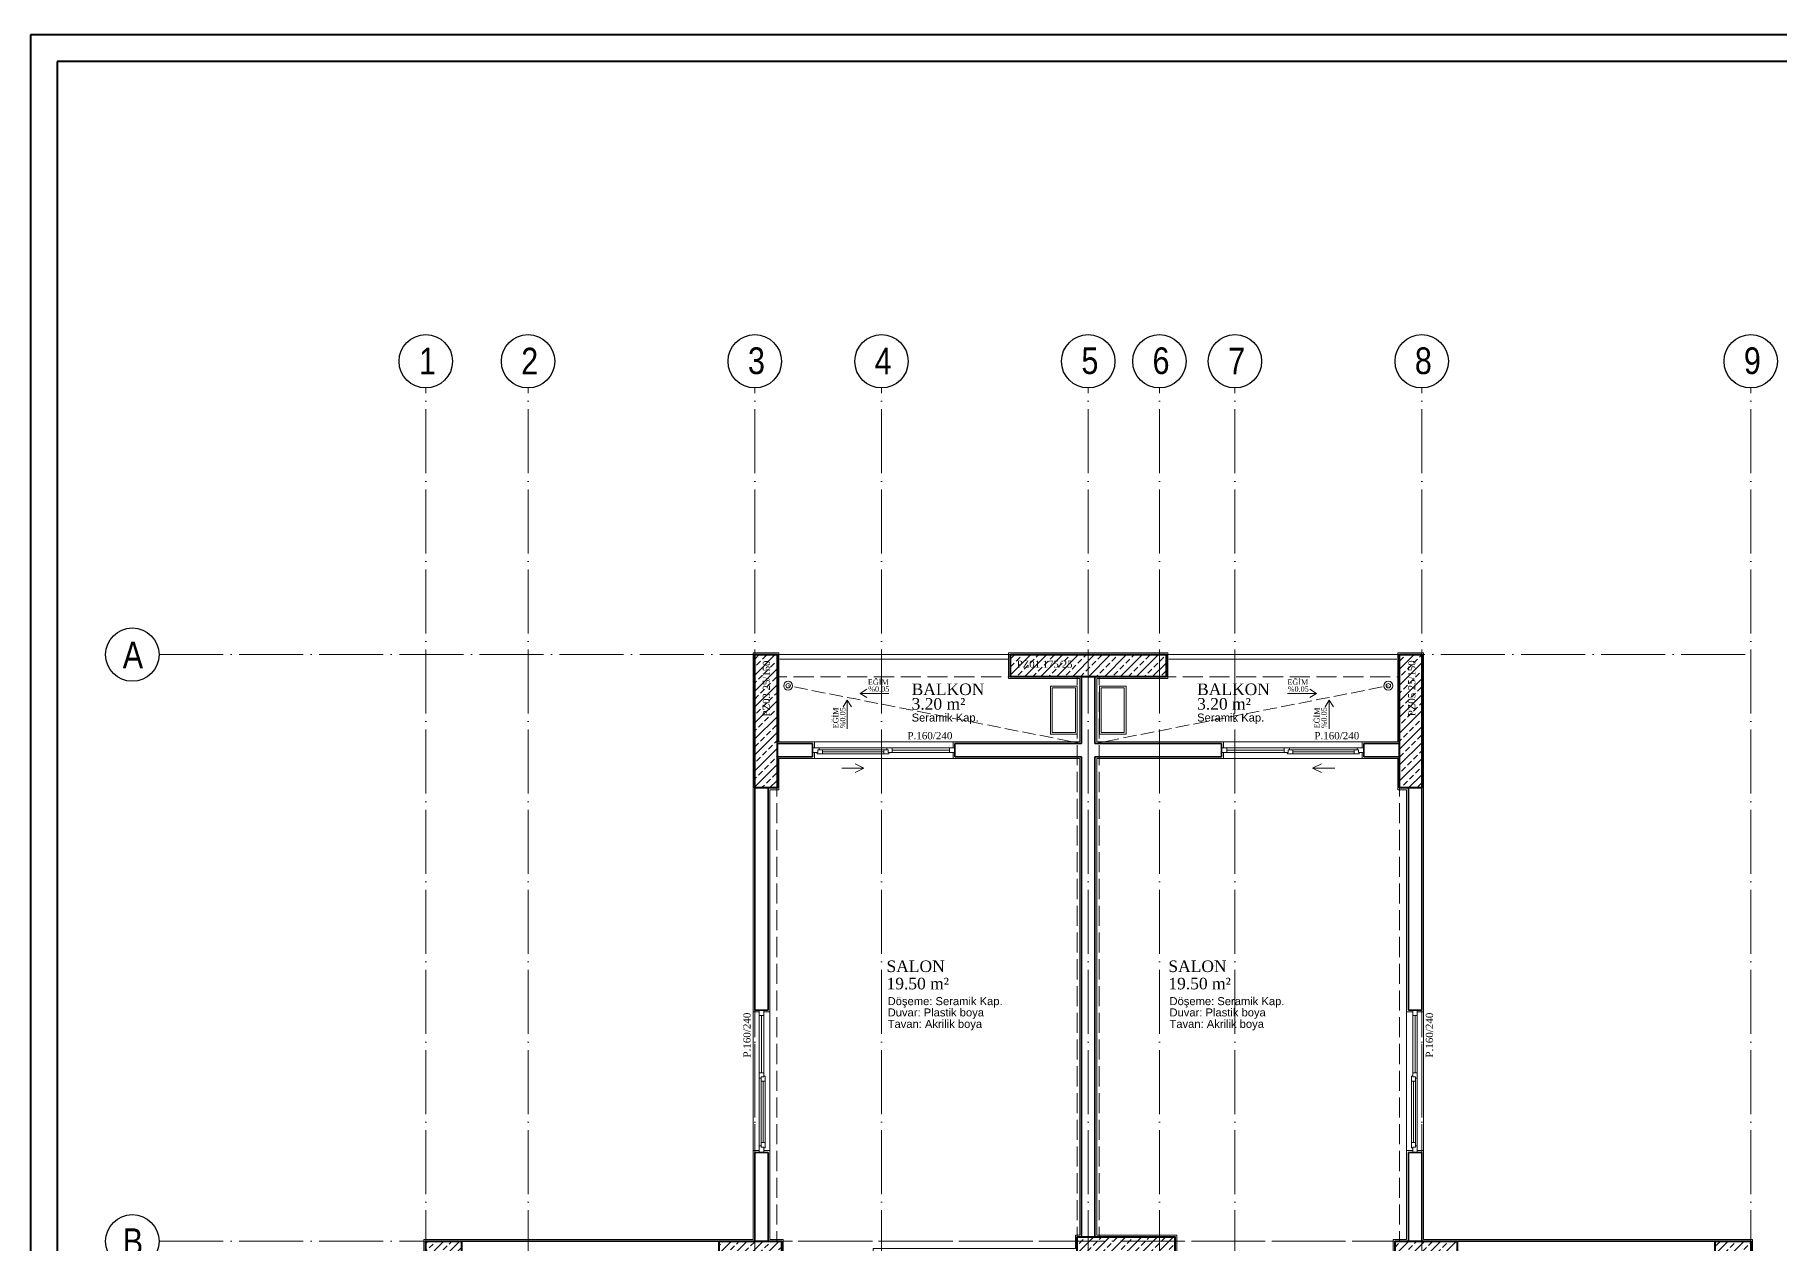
# Model space of a CAD drawing. Header units: millimetres. Extents: x 11587 to 81192, y -36083 to -25300.
# Drawn here: x 25177 to 27138, y -32942 to -31583 of the extents above; entities that cross this region are included whole.
import ezdxf

# ---------------------------------------------------------------- set-up
doc = ezdxf.new("R2010")
doc.units = ezdxf.units.MM
doc.linetypes.add('AKS', pattern=[30, 24, -3, 0, -3])
doc.linetypes.add('IZDUSUM1', pattern=[20, 7.5, -5, 7.5, 0])
for name, color, linetype, lineweight in [('rtm-aks balon', 20, 'Continuous', 25), ('rtm-aks balon yazı', 7, 'Continuous', 20), ('rtm-aks yeni', 7, 'AKS', 20), ('rtm-antet-02', 140, 'Continuous', 40), ('rtm-cam', 141, 'Continuous', 9), ('rtm-duv tugla', 22, 'Continuous', 35), ('rtm-izdusum-üst ince', 8, 'IZDUSUM1', 5), ('rtm-mhl-yazı-adı', 150, 'Continuous', 30), ('rtm-mhl-yazı-m2', 7, 'Continuous', 20), ('rtm-mhl-yazı-malzeme', 253, 'Continuous', 13), ('rtm-pen-ahsap', 35, 'Continuous', 13), ('rtm-plan katmanı-05', 205, 'Continuous', 20), ('rtm-plan katmanı-07', 135, 'Continuous', 9), ('rtm-sembol ok', 7, 'Continuous', 20), ('rtm-sıva', 252, 'Continuous', 15), ('rtm-tarama-betonarme', 51, 'Continuous', 15), ('rtm-tas_betonarme', 50, 'Continuous', 40), ('rtm-tefris vitrifiye', 9, 'Continuous', 9)]:
    doc.layers.add(name, color=color, linetype=linetype, lineweight=lineweight)
doc.styles.add('AKSYAZI', font='ARIALN.TTF')
doc.styles.add('ARIAL', font='times.ttf')
doc.styles.get("Standard").update_dxf_attribs({"font": 'arial.ttf'})
doc.styles.add('VAZ-OLCU', font='times.ttf', dxfattribs={"height": 60})
pattern_1 = [(45, (3786.76, 20249.116), (-8.980256, 8.980256), []), (45, (3795.74, 20249.116), (-8.980256, 8.980256), [6.35, -3.175])]
pattern_2 = [(45, (473848.407, 30119.077), (-8.98025612, 8.98025612), []), (45, (473857.387, 30119.077), (-8.98025612, 8.98025612), [6.35, -3.175])]

# ---------------------------------------------------------------- blocks, each defined once
blk = doc.blocks.new('KİRİŞA')
at = {"layer": 'rtm-izdusum-üst ince', "ltscale": 1.5}
for points in [[(22224.4, -52529.2), (22486.9, -52529.2)], [(22661.9, -52529.2), (22924.4, -52529.2)], [(22224.4, -52554.2), (22486.9, -52554.2)], [(22561.9, -53184.2), (22561.9, -52554.2)], [(22586.9, -53184.2), (22586.9, -52554.2)], [(22661.9, -52554.2), (22924.4, -52554.2)], [(22199.4, -53189.2), (22199.4, -52679.2)], [(22224.4, -53189.2), (22224.4, -52679.2)], [(22924.4, -53189.2), (22924.4, -52679.2)], [(22949.4, -53189.2), (22949.4, -52679.2)], [(21869.4, -53189.2), (22159.4, -53189.2)], [(22229.4, -53189.2), (22561.9, -53189.2)], [(22671.9, -53189.2), (22919.4, -53189.2)], [(22989.4, -53189.2), (23279.4, -53189.2)]]:
    blk.add_lwpolyline(points, dxfattribs=at)

msp = doc.modelspace()

# ---------------------------------------------------------------- hatches: boundary and pattern name
at = {"layer": 'rtm-tarama-betonarme'}
h = msp.add_hatch(dxfattribs=at)
h.set_pattern_fill('ANSI33', color=256, scale=2, style=0)
h.set_pattern_definition(pattern_1)
h.paths.add_polyline_path([(25986.19, -32430.13), (25986.19, -32280.13), (26011.19, -32280.13), (26011.19, -32430.13)])
h = msp.add_hatch(dxfattribs=at)
h.set_pattern_fill('ANSI33', color=256, scale=2, style=0)
h.set_pattern_definition(pattern_1)
h.paths.add_polyline_path([(26273.69, -32280.13), (26448.69, -32280.13), (26448.69, -32305.13), (26273.69, -32305.13)])
h = msp.add_hatch(dxfattribs=at)
h.set_pattern_fill('ANSI33', color=256, scale=2, style=0)
h.set_pattern_definition(pattern_1)
h.paths.add_polyline_path([(26711.19, -32430.13), (26711.19, -32280.13), (26736.19, -32280.13), (26736.19, -32430.13)])
h = msp.add_hatch(dxfattribs=at)
h.set_pattern_fill('ANSI33', color=256, scale=2, style=0)
h.set_pattern_definition(pattern_1)
h.paths.add_polyline_path([(25616.19, -32940.13), (25656.19, -32940.13), (25656.19, -33020.13), (25616.19, -33020.13)])
h = msp.add_hatch(dxfattribs=at)
h.set_pattern_fill('ANSI33', color=256, scale=2, style=0)
h.set_pattern_definition(pattern_1)
h.paths.add_polyline_path([(26016.19, -32940.13), (26016.19, -32975.13), (25946.19, -32975.13), (25946.19, -32940.13)])
h = msp.add_hatch(dxfattribs=at)
h.set_pattern_fill('ANSI33', color=256, scale=2, style=0)
h.set_pattern_definition(pattern_2)
h.paths.add_polyline_path([(26458.69, -32935.13), (26458.69, -32965.13), (26348.69, -32965.13), (26348.69, -32935.13)])
h = msp.add_hatch(dxfattribs=at)
h.set_pattern_fill('ANSI33', color=256, scale=2, style=0)
h.set_pattern_definition(pattern_2)
h.paths.add_polyline_path([(26776.19, -32940.13), (26776.19, -32975.13), (26706.19, -32975.13), (26706.19, -32940.13)])
h = msp.add_hatch(dxfattribs=at)
h.set_pattern_fill('ANSI33', color=256, scale=2, style=0)
h.set_pattern_definition(pattern_2)
h.paths.add_polyline_path([(27106.19, -33020.13), (27066.19, -33020.13), (27066.19, -32940.13), (27106.19, -32940.13)])

# ---------------------------------------------------------------- linework, layer by layer
at = {"layer": 'rtm-aks balon'}
for centre in [(25616.19, -31950.13), (25731.19, -31950.13), (25986.19, -31950.13), (26128.69, -31950.13), (26361.19, -31950.13), (26441.19, -31950.13), (26526.19, -31950.13), (26736.19, -31950.13), (27106.19, -31950.13), (25286.19, -32280.13), (25286.19, -32940.13)]:
    msp.add_circle(centre, 30, dxfattribs=at)
at = {"layer": 'rtm-aks yeni', "ltscale": 3}
for p, q in [((25616.19, -35680.13), (25616.19, -31980.13)), ((25731.19, -35680.13), (25731.19, -31980.13)), ((25986.19, -35680.13), (25986.19, -31980.13)), ((26128.69, -35680.13), (26128.69, -31980.13)), ((26361.19, -35680.13), (26361.19, -31980.13)), ((26441.19, -35680.13), (26441.19, -31980.13)), ((26526.19, -35680.13), (26526.19, -31980.13)), ((26736.19, -35680.13), (26736.19, -31980.13)), ((27106.19, -35680.13), (27106.19, -31980.13)), ((25316.19, -32280.13), (27106.19, -32280.13)), ((25316.19, -32940.13), (27106.19, -32940.13))]:
    msp.add_line(p, q, dxfattribs=at)
at = {"layer": 'rtm-antet-02'}
msp.add_lwpolyline([(25171.61, -31582.89), (25171.61, -36082.89), (33826.61, -36082.89), (33826.61, -31582.89), (25171.61, -31582.89)], dxfattribs=at)
msp.add_lwpolyline([(25201.61, -31612.89), (25201.61, -36052.89), (33796.61, -36052.89), (33796.61, -31612.89)], close=True, dxfattribs=at)
at = {"layer": 'rtm-cam'}
for p, q in [((26062.19, -32389.38), (26131.19, -32389.38)), ((26140.69, -32387.63), (26205.19, -32387.63)), ((26581.69, -32387.63), (26517.19, -32387.63)), ((26660.19, -32389.38), (26591.19, -32389.38)), ((25993.69, -32750.63), (25993.69, -32686.13)), ((26728.69, -32750.63), (26728.69, -32686.13)), ((25995.44, -32829.13), (25995.44, -32760.13)), ((26726.94, -32829.13), (26726.94, -32760.13))]:
    msp.add_line(p, q, dxfattribs=at)
at = {"layer": 'rtm-duv tugla'}
for points in [[(26353.69, -32380.13), (26353.69, -32305.13)], [(26368.69, -32380.13), (26368.69, -32305.13)], [(26011.19, -32380.13), (26051.19, -32380.13)], [(26051.19, -32380.13), (26051.19, -32395.13)], [(26211.19, -32380.13), (26353.69, -32380.13)], [(26211.19, -32380.13), (26211.19, -32395.13)], [(26368.69, -32380.13), (26511.19, -32380.13)], [(26511.19, -32380.13), (26511.19, -32395.13)], [(26671.19, -32380.13), (26711.19, -32380.13)], [(26671.19, -32380.13), (26671.19, -32395.13)], [(26011.19, -32395.13), (26051.19, -32395.13)], [(26211.19, -32395.13), (26353.69, -32395.13)], [(26353.69, -32935.13), (26353.69, -32395.13)], [(26368.69, -32395.13), (26511.19, -32395.13)], [(26368.69, -32935.13), (26368.69, -32395.13)], [(26671.19, -32395.13), (26711.19, -32395.13)], [(25986.19, -32430.13), (25986.19, -32680.13)], [(26001.19, -32430.13), (26001.19, -32680.13)], [(26721.19, -32430.13), (26721.19, -32680.13)], [(26736.19, -32430.13), (26736.19, -32680.13)], [(25986.19, -32680.13), (26001.19, -32680.13)], [(26736.19, -32680.13), (26721.19, -32680.13)], [(25986.19, -32840.13), (26001.19, -32840.13)], [(25986.19, -32840.13), (25986.19, -32940.13)], [(26001.19, -32840.13), (26001.19, -32940.13)], [(26736.19, -32840.13), (26721.19, -32840.13)], [(26721.19, -32840.13), (26721.19, -32940.13)], [(26736.19, -32840.13), (26736.19, -32940.13)], [(25656.19, -32940.13), (25946.19, -32940.13)], [(26776.19, -32940.13), (27066.19, -32940.13)]]:
    msp.add_lwpolyline(points, dxfattribs=at)
at = {"layer": 'rtm-izdusum-üst ince'}
for points in [[(26353.69, -32380.13), (26023.69, -32315.13)], [(26368.69, -32380.13), (26698.69, -32315.13)]]:
    msp.add_lwpolyline(points, dxfattribs=at)
at = {"layer": 'rtm-pen-ahsap'}
for p, q in [((26058.69, -32385.13), (26051.19, -32385.13)), ((26051.19, -32390.13), (26057.19, -32390.13)), ((26056.56, -32391.63), (26062.19, -32391.63)), ((26057.19, -32387.13), (26062.19, -32387.13)), ((26057.19, -32387.13), (26057.19, -32390.13)), ((26058.69, -32385.13), (26058.69, -32387.13)), ((26131.19, -32387.13), (26062.19, -32387.13)), ((26062.19, -32387.13), (26062.19, -32391.63)), ((26131.19, -32391.63), (26062.19, -32391.63)), ((26136.19, -32387.13), (26131.19, -32387.13)), ((26131.19, -32387.13), (26131.19, -32391.63)), ((26136.83, -32391.63), (26131.19, -32391.63)), ((26142.19, -32385.13), (26134.69, -32385.13)), ((26134.69, -32387.13), (26134.69, -32385.13)), ((26136.19, -32387.13), (26136.19, -32390.13)), ((26136.19, -32390.13), (26140.69, -32390.13)), ((26140.69, -32385.13), (26140.69, -32390.13)), ((26200.19, -32390.13), (26140.69, -32390.13)), ((26142.19, -32385.13), (26211.19, -32385.13)), ((26200.19, -32390.13), (26205.83, -32390.13)), ((26205.19, -32385.13), (26205.19, -32390.13)), ((26211.19, -32390.13), (26205.19, -32390.13)), ((26580.19, -32385.13), (26511.19, -32385.13)), ((26511.19, -32390.13), (26517.19, -32390.13)), ((26522.19, -32390.13), (26516.56, -32390.13)), ((26517.19, -32385.13), (26517.19, -32390.13)), ((26522.19, -32390.13), (26581.69, -32390.13)), ((26580.19, -32385.13), (26587.69, -32385.13)), ((26581.69, -32385.13), (26581.69, -32390.13)), ((26586.19, -32390.13), (26581.69, -32390.13)), ((26585.56, -32391.63), (26591.19, -32391.63)), ((26586.19, -32387.13), (26591.19, -32387.13)), ((26586.19, -32387.13), (26586.19, -32390.13)), ((26587.69, -32387.13), (26587.69, -32385.13)), ((26591.19, -32387.13), (26660.19, -32387.13)), ((26591.19, -32387.13), (26591.19, -32391.63)), ((26591.19, -32391.63), (26660.19, -32391.63)), ((26665.19, -32387.13), (26660.19, -32387.13)), ((26660.19, -32387.13), (26660.19, -32391.63)), ((26665.83, -32391.63), (26660.19, -32391.63)), ((26663.69, -32385.13), (26663.69, -32387.13)), ((26663.69, -32385.13), (26671.19, -32385.13)), ((26665.19, -32387.13), (26665.19, -32390.13)), ((26671.19, -32390.13), (26665.19, -32390.13)), ((25991.19, -32749.13), (25991.19, -32680.13)), ((25991.19, -32686.13), (25996.19, -32686.13)), ((25996.19, -32680.13), (25996.19, -32686.13)), ((25996.19, -32691.13), (25996.19, -32685.5)), ((25996.19, -32691.13), (25996.19, -32750.63)), ((26726.19, -32680.13), (26726.19, -32686.13)), ((26726.19, -32691.13), (26726.19, -32685.5)), ((26731.19, -32686.13), (26726.19, -32686.13)), ((26726.19, -32691.13), (26726.19, -32750.63)), ((26731.19, -32749.13), (26731.19, -32680.13)), ((25991.19, -32749.13), (25991.19, -32756.63)), ((25991.19, -32750.63), (25996.19, -32750.63)), ((25993.19, -32756.63), (25991.19, -32756.63)), ((25993.19, -32755.13), (25993.19, -32760.13)), ((25993.19, -32755.13), (25996.19, -32755.13)), ((25996.19, -32755.13), (25996.19, -32750.63)), ((25997.69, -32754.5), (25997.69, -32760.13)), ((26724.69, -32754.5), (26724.69, -32760.13)), ((26726.19, -32755.13), (26726.19, -32750.63)), ((26731.19, -32750.63), (26726.19, -32750.63)), ((26729.19, -32755.13), (26726.19, -32755.13)), ((26729.19, -32755.13), (26729.19, -32760.13)), ((26729.19, -32756.63), (26731.19, -32756.63)), ((26731.19, -32749.13), (26731.19, -32756.63)), ((25993.19, -32760.13), (25993.19, -32829.13)), ((25993.19, -32760.13), (25997.69, -32760.13)), ((25997.69, -32760.13), (25997.69, -32829.13)), ((26724.69, -32760.13), (26724.69, -32829.13)), ((26729.19, -32760.13), (26724.69, -32760.13)), ((26729.19, -32760.13), (26729.19, -32829.13)), ((25991.19, -32832.63), (25993.19, -32832.63)), ((25991.19, -32832.63), (25991.19, -32840.13)), ((25993.19, -32834.13), (25993.19, -32829.13)), ((25993.19, -32829.13), (25997.69, -32829.13)), ((25993.19, -32834.13), (25996.19, -32834.13)), ((25996.19, -32840.13), (25996.19, -32834.13)), ((25997.69, -32834.77), (25997.69, -32829.13)), ((26724.69, -32834.77), (26724.69, -32829.13)), ((26729.19, -32829.13), (26724.69, -32829.13)), ((26726.19, -32840.13), (26726.19, -32834.13)), ((26729.19, -32834.13), (26726.19, -32834.13)), ((26729.19, -32834.13), (26729.19, -32829.13)), ((26731.19, -32832.63), (26729.19, -32832.63)), ((26731.19, -32832.63), (26731.19, -32840.13))]:
    msp.add_line(p, q, dxfattribs=at)
for points in [[(26056.56, -32391.63), (26055.69, -32390.13)], [(26136.83, -32391.63), (26137.69, -32390.13)], [(26585.56, -32391.63), (26584.69, -32390.13)], [(26665.83, -32391.63), (26666.69, -32390.13)], [(25997.69, -32754.5), (25996.19, -32753.63)], [(26724.69, -32754.5), (26726.19, -32753.63)], [(25997.69, -32834.77), (25996.19, -32835.64)], [(26724.69, -32834.77), (26726.19, -32835.64)]]:
    msp.add_lwpolyline(points, dxfattribs=at)
at = {"layer": 'rtm-plan katmanı-05'}
for points in [[(26270.69, -32280.06), (26014.19, -32280.06)], [(26270.69, -32285.06), (26014.19, -32285.06)], [(26451.69, -32280.06), (26708.19, -32280.06)], [(26451.69, -32285.06), (26708.19, -32285.06)]]:
    msp.add_lwpolyline(points, dxfattribs=at)
at = {"layer": 'rtm-plan katmanı-05', "ltscale": 0.6}
for points in [[(26209.19, -32378.13), (26053.19, -32378.13)], [(26513.19, -32378.13), (26669.19, -32378.13)], [(26209.19, -32397.13), (26053.19, -32397.13)], [(26513.19, -32397.13), (26669.19, -32397.13)], [(25984.19, -32682.13), (25984.19, -32838.13)], [(26003.19, -32682.13), (26003.19, -32838.13)], [(26719.19, -32682.13), (26719.19, -32838.13)], [(26738.19, -32682.13), (26738.19, -32838.13)]]:
    msp.add_lwpolyline(points, dxfattribs=at)
at = {"layer": 'rtm-plan katmanı-05'}
for centre, radius in [((26023.69, -32315.13), 5), ((26023.69, -32315.13), 2.5), ((26698.69, -32315.13), 5), ((26698.69, -32315.13), 2.5)]:
    msp.add_circle(centre, radius, dxfattribs=at)
at = {"layer": 'rtm-plan katmanı-07'}
for points in [[(26134.69, -32385.13), (26058.69, -32385.13)], [(26587.69, -32385.13), (26663.69, -32385.13)], [(25991.19, -32756.63), (25991.19, -32832.63)], [(26731.19, -32756.63), (26731.19, -32832.63)]]:
    msp.add_lwpolyline(points, dxfattribs=at)
at = {"layer": 'rtm-sembol ok'}
for points in [[(26104.64, -32323.75), (26112.04, -32319.08)], [(26136.96, -32323.75), (26104.64, -32323.75)], [(26104.64, -32323.75), (26112.04, -32328.42)], [(26585.42, -32323.75), (26617.75, -32323.75)], [(26617.75, -32323.75), (26610.34, -32319.08)], [(26617.75, -32323.75), (26610.34, -32328.42)], [(26090.12, -32331.36), (26085.45, -32338.76)], [(26090.12, -32363.69), (26090.12, -32331.36)], [(26090.12, -32331.36), (26094.79, -32338.76)], [(26632.26, -32331.36), (26627.59, -32338.76)], [(26632.26, -32363.69), (26632.26, -32331.36)], [(26632.26, -32331.36), (26636.93, -32338.76)], [(26108.94, -32407.82), (26098.94, -32402.82)], [(26613.44, -32407.82), (26623.44, -32402.82)], [(26083.94, -32407.82), (26108.94, -32407.82)], [(26108.94, -32407.82), (26098.94, -32412.82)], [(26638.44, -32407.82), (26613.44, -32407.82)], [(26613.44, -32407.82), (26623.44, -32412.82)]]:
    msp.add_lwpolyline(points, dxfattribs=at)
at = {"layer": 'rtm-sıva'}
for points in [[(25984.19, -32682.13), (25984.19, -32278.13), (26013.19, -32278.13), (26013.19, -32378.13), (26053.19, -32378.13), (26053.19, -32385.13)], [(26209.19, -32385.13), (26209.19, -32378.13), (26351.69, -32378.13), (26351.69, -32307.13), (26271.69, -32307.13), (26271.69, -32278.13), (26450.69, -32278.13), (26450.69, -32307.13), (26370.69, -32307.13), (26370.69, -32378.13), (26513.19, -32378.13), (26513.19, -32385.13)], [(26738.19, -32682.13), (26738.19, -32278.13), (26709.19, -32278.13), (26709.19, -32378.13), (26669.19, -32378.13), (26669.19, -32385.13)], [(26003.19, -32682.13), (26003.19, -32432.13), (26013.19, -32432.13), (26013.19, -32397.13), (26053.19, -32397.13), (26053.19, -32390.13)], [(26279.19, -32980.13), (26279.19, -32967.13), (26119.19, -32967.13), (26119.19, -32948.13), (26346.69, -32948.13), (26346.69, -32933.13), (26351.69, -32933.13), (26351.69, -32397.13), (26209.19, -32397.13), (26209.19, -32390.13)], [(26513.19, -32390.13), (26513.19, -32397.13), (26370.69, -32397.13), (26370.69, -32933.13), (26460.69, -32933.13), (26460.69, -32953.13), (26603.19, -32953.13), (26603.19, -32967.13), (26443.19, -32967.13), (26443.19, -32980.13)], [(26719.19, -32682.13), (26719.19, -32432.13), (26709.19, -32432.13), (26709.19, -32397.13), (26669.19, -32397.13), (26669.19, -32390.13)], [(25984.19, -32682.13), (25991.19, -32682.13)], [(25996.19, -32682.13), (26003.19, -32682.13)], [(26726.19, -32682.13), (26719.19, -32682.13)], [(26738.19, -32682.13), (26731.19, -32682.13)], [(25621.19, -33052.13), (25614.19, -33052.13), (25614.19, -32938.13), (25984.19, -32938.13), (25984.19, -32838.13)], [(25984.19, -32838.13), (25991.19, -32838.13)], [(25996.19, -32838.13), (26003.19, -32838.13)], [(26003.19, -33045.13), (26003.19, -32977.13), (26018.19, -32977.13), (26018.19, -32938.13), (26003.19, -32938.13), (26003.19, -32838.13)], [(26719.19, -33045.13), (26719.19, -32977.13), (26704.19, -32977.13), (26704.19, -32938.13), (26719.19, -32938.13), (26719.19, -32838.13)], [(26726.19, -32838.13), (26719.19, -32838.13)], [(26738.19, -32838.13), (26731.19, -32838.13)], [(27101.19, -33052.13), (27108.19, -33052.13), (27108.19, -32938.13), (26738.19, -32938.13), (26738.19, -32838.13)]]:
    msp.add_lwpolyline(points, dxfattribs=at)
at = {"layer": 'rtm-tas_betonarme'}
for points in [[(25986.19, -32280.13), (26011.19, -32280.13), (26011.19, -32430.13), (25986.19, -32430.13)], [(26273.69, -32280.13), (26448.69, -32280.13), (26448.69, -32305.13), (26273.69, -32305.13)], [(26711.19, -32280.13), (26736.19, -32280.13), (26736.19, -32430.13), (26711.19, -32430.13)], [(25616.19, -32940.13), (25656.19, -32940.13), (25656.19, -33020.13), (25616.19, -33020.13)], [(25946.19, -32940.13), (26016.19, -32940.13), (26016.19, -32975.13), (25946.19, -32975.13)], [(26348.69, -32935.13), (26458.69, -32935.13), (26458.69, -32965.13), (26348.69, -32965.13)], [(26706.19, -32940.13), (26776.19, -32940.13), (26776.19, -32975.13), (26706.19, -32975.13)], [(27066.19, -32940.13), (27106.19, -32940.13), (27106.19, -33020.13), (27066.19, -33020.13)]]:
    msp.add_lwpolyline(points, close=True, dxfattribs=at)
at = {"layer": 'rtm-tefris vitrifiye'}
for points in [[(26318.69, -32315.63), (26348.69, -32315.63), (26348.69, -32369.63), (26318.69, -32369.63)], [(26320.69, -32317.63), (26346.69, -32317.63), (26346.69, -32367.63), (26320.69, -32367.63)], [(26373.69, -32315.63), (26403.69, -32315.63), (26403.69, -32369.63), (26373.69, -32369.63)], [(26375.69, -32317.63), (26401.69, -32317.63), (26401.69, -32367.63), (26375.69, -32367.63)]]:
    msp.add_lwpolyline(points, close=True, dxfattribs=at)

# ---------------------------------------------------------------- block references
at = {"layer": 'rtm-izdusum-üst ince'}
msp.add_blockref('KİRİŞA', (3786.76, 20249.12), dxfattribs=at)

# ---------------------------------------------------------------- texts
at = {"layer": 'rtm-aks balon yazı', "char_height": 30, "width": 27.7214, "attachment_point": 7, "style": 'AKSYAZI'}
for s, insert in [('1', (25608.5, -31964.9)), ('2', (25723.5, -31964.9)), ('3', (25978.5, -31964.9)), ('4', (26121, -31964.9)), ('5', (26353.5, -31964.9)), ('6', (26433.5, -31964.9)), ('7', (26518.5, -31964.9)), ('8', (26728.5, -31964.9)), ('9', (27098.5, -31964.9)), ('A', (25275.4, -32295.55)), ('B', (25275.4, -32955.55))]:
    msp.add_mtext(s, dxfattribs=dict(at, insert=insert))
at = {"layer": 'rtm-mhl-yazı-adı', "style": 'ARIAL'}
for s, height, p in [('EĞİM', 6, (26113.41, -32314.08)), ('EĞİM', 6, (26585.15, -32314.08)), ('%%%0.05', 6, (26113.75, -32321.84)), ('BALKON', 13, (26162.56, -32325.61)), ('BALKON', 13, (26483.63, -32325.61)), ('%%%0.05', 6, (26585.49, -32321.84)), ('SALON', 13, (26134.34, -32637.21)), ('SALON', 13, (26451.29, -32637.21))]:
    msp.add_text(s, height=height, dxfattribs=at).set_placement(p)
for s, p in [('EĞİM', (26080.11, -32363.07)), ('%%%0.05', (26088.1, -32363.07)), ('EĞİM', (26621.33, -32363.07)), ('%%%0.05', (26629.33, -32363.07))]:
    msp.add_text(s, height=6, rotation=90, dxfattribs=at).set_placement(p)
at = {"layer": 'rtm-mhl-yazı-m2', "style": 'ARIAL'}
for s, height, p in [('PZ01 175/25', 8, (26280.74, -32294.84)), ('3.20 m² ', 13, (26162.56, -32342.02)), ('3.20 m² ', 13, (26483.63, -32342.02)), ('19.50 m² ', 13, (26134.34, -32656.7)), ('19.50 m² ', 13, (26451.29, -32656.7))]:
    msp.add_text(s, height=height, dxfattribs=at).set_placement(p)
for s, p in [('PZ03 25/150', (26003.24, -32349.61)), ('PZ05 25/150', (26728.95, -32349.38))]:
    msp.add_text(s, height=8, rotation=90, dxfattribs=at).set_placement(p)
at = {"layer": 'rtm-mhl-yazı-malzeme'}
for s, p in [('Seramik Kap.', (26162.56, -32355.43)), ('Seramik Kap.', (26483.63, -32355.43)), ('Döşeme: Seramik Kap.', (26135.63, -32674.47)), ('Duvar: Plastik boya ', (26135.63, -32687.14)), ('Döşeme: Seramik Kap.', (26452.57, -32674.47)), ('Duvar: Plastik boya ', (26452.57, -32687.14)), ('Tavan: Akrilik boya ', (26135.63, -32700.07)), ('Tavan: Akrilik boya ', (26452.57, -32700.07))]:
    msp.add_text(s, height=9, dxfattribs=at).set_placement(p)
at = {"layer": 'rtm-mhl-yazı-malzeme', "style": 'VAZ-OLCU'}
for rotation, p in [(359.9602, (26157.89, -32375.38)), (359.9602, (26615.43, -32375.38)), (89.9602, (25981.44, -32733.44)), (89.9602, (26748.97, -32733.44))]:
    msp.add_text('P.160/240', height=8.192, rotation=rotation, dxfattribs=at).set_placement(p)

doc.saveas('drawing.dxf')
